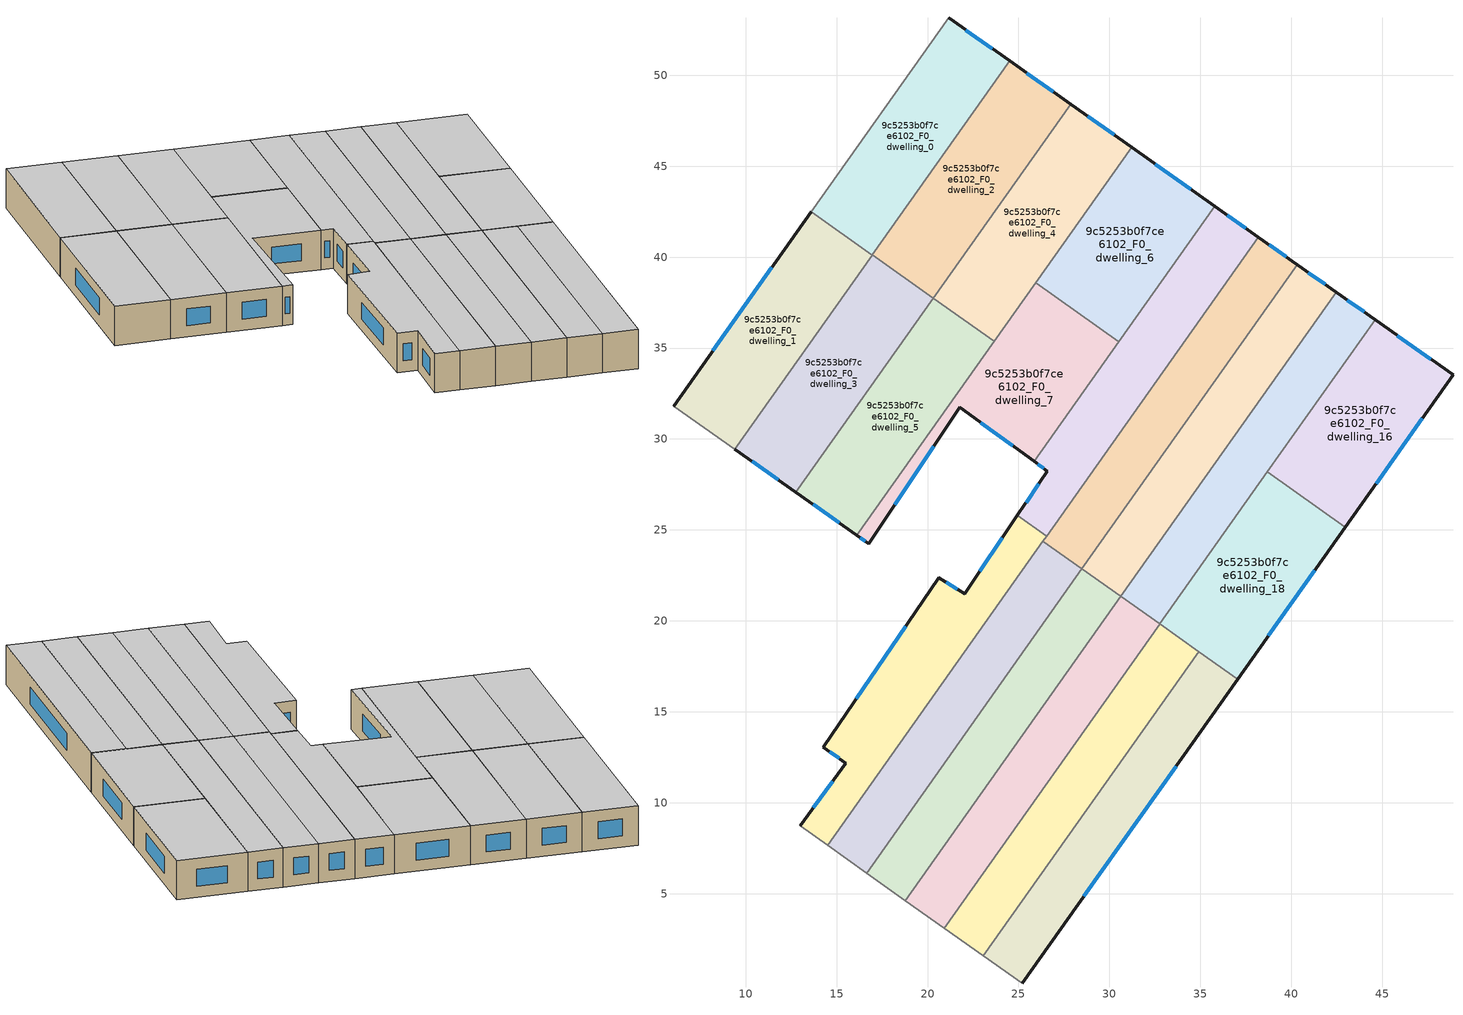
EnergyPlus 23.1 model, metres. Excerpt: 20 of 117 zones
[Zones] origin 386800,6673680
9c5253b0f7ce6102_F0_dwelling_0
 floor ground (EU_floor_Construction): 24.51,50.79 16.95,40.12 13.59,42.49 21.15,53.17 z0
 wall outside (EU_wall_Construction): 24.51,50.79 21.15,53.17 z0:3
 wall to 9c5253b0f7ce6102_F0_dwelling_1 (EU_wall_Construction): 13.59,42.49 16.95,40.12 z0:3
 wall adiabatic (EU_wall_Construction): 21.15,53.17 13.59,42.49 z0:3
 wall to 9c5253b0f7ce6102_F0_dwelling_2 (EU_wall_Construction): 16.95,40.12 24.51,50.79 z0:3
 window (EU_Window_Construction): 23.55,51.47 22.11,52.49 z0.86:2.14
 ceiling to 9c5253b0f7ce6102_F1_dwelling_0 (EU_floor_Construction): 16.95,40.12 24.51,50.79 21.15,53.17 13.59,42.49 z3
9c5253b0f7ce6102_F0_dwelling_1
 floor ground (EU_floor_Construction): 16.95,40.12 9.39,29.44 6.03,31.81 13.59,42.49 z0
 wall outside (EU_wall_Construction): 13.59,42.49 6.03,31.81 z0:3
 wall adiabatic (EU_wall_Construction): 6.03,31.81 9.39,29.44 z0:3
 wall to 9c5253b0f7ce6102_F0_dwelling_3 (EU_wall_Construction): 9.39,29.44 16.95,40.12 z0:3
 window (EU_Window_Construction): 11.43,39.44 8.19,34.86 z0.86:2.14
 ceiling to 9c5253b0f7ce6102_F1_dwelling_1 (EU_floor_Construction): 9.39,29.44 16.95,40.12 13.59,42.49 6.03,31.81 z3
9c5253b0f7ce6102_F0_dwelling_10
 floor ground (EU_floor_Construction): 40.33,39.59 28.49,22.86 26.35,24.38 38.19,41.1 z0
 wall outside (EU_wall_Construction): 40.33,39.59 38.19,41.1 z0:3
 wall to 9c5253b0f7ce6102_F0_dwelling_12 (EU_wall_Construction): 28.49,22.86 40.33,39.59 z0:3
 wall to 9c5253b0f7ce6102_F0_dwelling_11 (EU_wall_Construction): 26.35,24.38 28.49,22.86 z0:3
 wall to 9c5253b0f7ce6102_F0_dwelling_8 (EU_wall_Construction): 38.19,41.1 26.55,24.66 z0:3
 wall to 9c5253b0f7ce6102_F0_dwelling_9 (EU_wall_Construction): 26.55,24.66 26.35,24.38 z0:3
 window (EU_Window_Construction): 39.72,40.02 38.8,40.67 z0.86:2.14
 ceiling to 9c5253b0f7ce6102_F1_dwelling_10 (EU_floor_Construction): 28.49,22.86 40.33,39.59 38.19,41.1 26.35,24.38 z3
9c5253b0f7ce6102_F0_dwelling_11
 floor ground (EU_floor_Construction): 28.49,22.86 16.64,6.13 14.5,7.65 26.35,24.38 z0
 wall to 9c5253b0f7ce6102_F0_dwelling_13 (EU_wall_Construction): 16.64,6.13 28.49,22.86 z0:3
 wall adiabatic (EU_wall_Construction): 14.5,7.65 16.64,6.13 z0:3
 wall to 9c5253b0f7ce6102_F0_dwelling_9 (EU_wall_Construction): 26.35,24.38 14.5,7.65 z0:3
 ceiling to 9c5253b0f7ce6102_F1_dwelling_11 (EU_floor_Construction): 16.64,6.13 28.49,22.86 26.35,24.38 14.5,7.65 z3
9c5253b0f7ce6102_F0_dwelling_12
 floor ground (EU_floor_Construction): 42.47,38.07 30.63,21.34 28.49,22.86 40.33,39.59 z0
 wall outside (EU_wall_Construction): 42.47,38.07 40.33,39.59 z0:3
 wall to 9c5253b0f7ce6102_F0_dwelling_13 (EU_wall_Construction): 28.49,22.86 30.63,21.34 z0:3
 wall to 9c5253b0f7ce6102_F0_dwelling_14 (EU_wall_Construction): 30.63,21.35 42.47,38.07 z0:3
 window (EU_Window_Construction): 41.86,38.5 40.94,39.15 z0.86:2.14
 ceiling to 9c5253b0f7ce6102_F1_dwelling_12 (EU_floor_Construction): 30.63,21.34 42.47,38.07 40.33,39.59 28.49,22.86 z3
9c5253b0f7ce6102_F0_dwelling_13
 floor ground (EU_floor_Construction): 30.63,21.34 18.78,4.62 16.64,6.13 28.49,22.86 z0
 wall adiabatic (EU_wall_Construction): 16.64,6.13 18.78,4.62 z0:3
 wall to 9c5253b0f7ce6102_F0_dwelling_15 (EU_wall_Construction): 18.78,4.62 30.63,21.34 z0:3
 ceiling to 9c5253b0f7ce6102_F1_dwelling_13 (EU_floor_Construction): 18.78,4.62 30.63,21.34 28.49,22.86 16.64,6.13 z3
9c5253b0f7ce6102_F0_dwelling_14
 floor ground (EU_floor_Construction): 44.61,36.55 32.77,19.83 30.63,21.35 42.47,38.07 z0
 wall outside (EU_wall_Construction): 44.61,36.55 42.47,38.07 z0:3
 wall to 9c5253b0f7ce6102_F0_dwelling_16 (EU_wall_Construction): 38.69,28.19 44.61,36.55 z0:3
 wall to 9c5253b0f7ce6102_F0_dwelling_15 (EU_wall_Construction): 30.63,21.35 32.77,19.83 z0:3
 wall to 9c5253b0f7ce6102_F0_dwelling_18 (EU_wall_Construction): 32.77,19.83 38.69,28.19 z0:3
 window (EU_Window_Construction): 44,36.99 43.08,37.64 z0.86:2.14
 ceiling to 9c5253b0f7ce6102_F1_dwelling_14 (EU_floor_Construction): 32.77,19.83 44.61,36.55 42.47,38.07 30.63,21.35 z3
9c5253b0f7ce6102_F0_dwelling_15
 floor ground (EU_floor_Construction): 32.77,19.83 20.92,3.1 18.78,4.62 30.63,21.34 z0
 wall adiabatic (EU_wall_Construction): 18.78,4.62 20.92,3.1 z0:3
 wall to 9c5253b0f7ce6102_F0_dwelling_17 (EU_wall_Construction): 20.92,3.1 32.77,19.83 z0:3
 ceiling to 9c5253b0f7ce6102_F1_dwelling_15 (EU_floor_Construction): 20.92,3.1 32.77,19.83 30.63,21.34 18.78,4.62 z3
9c5253b0f7ce6102_F0_dwelling_16
 floor ground (EU_floor_Construction): 48.89,33.52 42.97,25.16 38.69,28.19 44.61,36.55 z0
 wall outside (EU_wall_Construction): 42.97,25.16 48.89,33.52 44.61,36.55 z0:3
 wall to 9c5253b0f7ce6102_F0_dwelling_18 (EU_wall_Construction): 38.69,28.19 42.97,25.16 z0:3
 window (EU_Window_Construction): 47.67,34.39 45.84,35.69 / 44.66,27.55 47.2,31.13 z0.86:2.14
 ceiling to 9c5253b0f7ce6102_F1_dwelling_16 (EU_floor_Construction): 42.97,25.16 48.89,33.52 44.61,36.55 38.69,28.19 z3
9c5253b0f7ce6102_F0_dwelling_17
 floor ground (EU_floor_Construction): 34.91,18.31 23.07,1.59 20.92,3.1 32.77,19.83 z0
 wall adiabatic (EU_wall_Construction): 20.92,3.1 23.07,1.59 z0:3
 wall to 9c5253b0f7ce6102_F0_dwelling_18 (EU_wall_Construction): 34.91,18.31 32.77,19.83 z0:3
 wall to 9c5253b0f7ce6102_F0_dwelling_19 (EU_wall_Construction): 23.07,1.59 34.91,18.31 z0:3
 ceiling to 9c5253b0f7ce6102_F1_dwelling_17 (EU_floor_Construction): 23.07,1.59 34.91,18.31 32.77,19.83 20.92,3.1 z3
9c5253b0f7ce6102_F0_dwelling_18
 floor ground (EU_floor_Construction): 42.97,25.16 37.05,16.79 32.77,19.83 38.69,28.19 z0
 wall outside (EU_wall_Construction): 37.05,16.79 42.97,25.16 z0:3
 wall to 9c5253b0f7ce6102_F0_dwelling_19 (EU_wall_Construction): 34.91,18.31 37.05,16.79 z0:3
 window (EU_Window_Construction): 38.74,19.18 41.28,22.77 z0.86:2.14
 ceiling to 9c5253b0f7ce6102_F1_dwelling_18 (EU_floor_Construction): 37.05,16.79 42.97,25.16 38.69,28.19 32.77,19.83 z3
9c5253b0f7ce6102_F0_dwelling_19
 floor ground (EU_floor_Construction): 37.05,16.79 25.21,0.07 23.07,1.59 34.91,18.31 z0
 wall outside (EU_wall_Construction): 25.21,0.07 37.05,16.79 z0:3
 wall adiabatic (EU_wall_Construction): 23.07,1.59 25.21,0.07 z0:3
 window (EU_Window_Construction): 28.59,4.85 33.66,12.02 z0.86:2.14
 ceiling to 9c5253b0f7ce6102_F1_dwelling_19 (EU_floor_Construction): 25.21,0.07 37.05,16.79 34.91,18.31 23.07,1.59 z3
9c5253b0f7ce6102_F0_dwelling_2
 floor ground (EU_floor_Construction): 27.86,48.42 20.3,37.74 16.95,40.12 24.51,50.79 z0
 wall outside (EU_wall_Construction): 27.86,48.42 24.51,50.79 z0:3
 wall to 9c5253b0f7ce6102_F0_dwelling_3 (EU_wall_Construction): 16.95,40.12 20.3,37.74 z0:3
 wall to 9c5253b0f7ce6102_F0_dwelling_4 (EU_wall_Construction): 20.31,37.75 27.86,48.42 z0:3
 window (EU_Window_Construction): 26.9,49.09 25.46,50.11 z0.86:2.14
 ceiling to 9c5253b0f7ce6102_F1_dwelling_2 (EU_floor_Construction): 20.3,37.74 27.86,48.42 24.51,50.79 16.95,40.12 z3
9c5253b0f7ce6102_F0_dwelling_3
 floor ground (EU_floor_Construction): 20.3,37.74 12.75,27.08 9.39,29.44 16.95,40.12 z0
 wall outside (EU_wall_Construction): 9.39,29.44 12.75,27.08 z0:3
 wall to 9c5253b0f7ce6102_F0_dwelling_5 (EU_wall_Construction): 12.75,27.08 20.3,37.74 z0:3
 window (EU_Window_Construction): 10.35,28.77 11.79,27.75 z0.86:2.14
 ceiling to 9c5253b0f7ce6102_F1_dwelling_3 (EU_floor_Construction): 12.75,27.08 20.3,37.74 16.95,40.12 9.39,29.44 z3
9c5253b0f7ce6102_F0_dwelling_4
 floor ground (EU_floor_Construction): 31.22,46.04 23.67,35.37 20.31,37.75 27.86,48.42 z0
 wall outside (EU_wall_Construction): 31.22,46.04 27.86,48.42 z0:3
 wall to 9c5253b0f7ce6102_F0_dwelling_5 (EU_wall_Construction): 20.31,37.75 23.67,35.37 z0:3
 wall to 9c5253b0f7ce6102_F0_dwelling_6 (EU_wall_Construction): 25.95,38.59 31.22,46.04 z0:3
 wall to 9c5253b0f7ce6102_F0_dwelling_7 (EU_wall_Construction): 23.67,35.37 25.95,38.59 z0:3
 window (EU_Window_Construction): 30.26,46.72 28.82,47.74 z0.86:2.14
 ceiling to 9c5253b0f7ce6102_F1_dwelling_4 (EU_floor_Construction): 23.67,35.37 31.22,46.04 27.86,48.42 20.31,37.75 z3
9c5253b0f7ce6102_F0_dwelling_5
 floor ground (EU_floor_Construction): 23.67,35.37 16.12,24.71 12.75,27.08 20.31,37.75 z0
 wall outside (EU_wall_Construction): 12.75,27.08 16.12,24.71 z0:3
 wall to 9c5253b0f7ce6102_F0_dwelling_7 (EU_wall_Construction): 16.12,24.71 23.67,35.37 z0:3
 window (EU_Window_Construction): 13.71,26.4 15.16,25.39 z0.86:2.14
 ceiling to 9c5253b0f7ce6102_F1_dwelling_5 (EU_floor_Construction): 16.12,24.71 23.67,35.37 20.31,37.75 12.75,27.08 z3
9c5253b0f7ce6102_F0_dwelling_6
 floor ground (EU_floor_Construction): 35.79,42.8 30.52,35.36 25.95,38.59 31.22,46.04 z0
 wall outside (EU_wall_Construction): 35.79,42.8 31.22,46.04 z0:3
 wall to 9c5253b0f7ce6102_F0_dwelling_7 (EU_wall_Construction): 25.95,38.59 30.52,35.36 z0:3
 wall to 9c5253b0f7ce6102_F0_dwelling_8 (EU_wall_Construction): 30.52,35.36 35.79,42.8 z0:3
 window (EU_Window_Construction): 34.48,43.73 32.53,45.11 z0.86:2.14
 ceiling to 9c5253b0f7ce6102_F1_dwelling_6 (EU_floor_Construction): 30.52,35.36 35.79,42.8 31.22,46.04 25.95,38.59 z3
9c5253b0f7ce6102_F0_dwelling_7
 floor ground (EU_floor_Construction): 30.52,35.36 25.86,28.77 21.77,31.74 16.77,24.25 16.12,24.71 25.95,38.59 z0
 wall outside (EU_wall_Construction): 16.12,24.71 16.77,24.25 21.77,31.74 25.86,28.77 z0:3
 wall to 9c5253b0f7ce6102_F0_dwelling_8 (EU_wall_Construction): 25.86,28.77 30.52,35.36 z0:3
 window (EU_Window_Construction): 22.94,30.89 24.69,29.62 / 18.2,26.39 20.34,29.6 / 16.3,24.58 16.58,24.38 z0.86:2.14
 ceiling to 9c5253b0f7ce6102_F1_dwelling_7 (EU_floor_Construction): 25.86,28.77 30.52,35.36 25.95,38.59 16.12,24.71 16.77,24.25 21.77,31.74 z3
9c5253b0f7ce6102_F0_dwelling_8
 floor ground (EU_floor_Construction): 38.19,41.1 26.55,24.66 24.94,25.8 26.59,28.24 25.86,28.77 35.79,42.8 z0
 wall outside (EU_wall_Construction): 38.19,41.1 35.79,42.8 / 25.86,28.77 26.59,28.24 24.94,25.8 z0:3
 wall to 9c5253b0f7ce6102_F0_dwelling_9 (EU_wall_Construction): 24.94,25.8 26.55,24.66 z0:3
 window (EU_Window_Construction): 37.5,41.59 36.48,42.31 / 26.12,27.54 25.41,26.49 / 26.07,28.62 26.38,28.39 z0.86:2.14
 ceiling to 9c5253b0f7ce6102_F1_dwelling_8 (EU_floor_Construction): 26.55,24.66 38.19,41.1 35.79,42.8 25.86,28.77 26.59,28.24 24.94,25.8 z3
9c5253b0f7ce6102_F0_dwelling_9
 floor ground (EU_floor_Construction): 26.55,24.66 14.5,7.65 12.99,8.72 15.51,12.18 14.27,13.06 20.62,22.37 22.03,21.49 24.94,25.8 z0
 wall outside (EU_wall_Construction): 24.94,25.8 22.03,21.49 20.62,22.37 14.27,13.06 15.51,12.18 12.99,8.72 z0:3
 wall adiabatic (EU_wall_Construction): 12.99,8.72 14.5,7.65 z0:3
 window (EU_Window_Construction): 14.79,11.19 13.71,9.71 / 14.63,12.81 15.15,12.43 / 18.81,19.71 16.09,15.72 / 21.63,21.74 21.03,22.12 / 24.11,24.57 22.86,22.72 z0.86:2.14
 ceiling to 9c5253b0f7ce6102_F1_dwelling_9 (EU_floor_Construction): 15.51,12.18 12.99,8.72 14.5,7.65 26.55,24.66 24.94,25.8 22.03,21.49 20.62,22.37 14.27,13.06 z3
[Building]
EU S2 Campaign: North Axis=0; Terrain=City; Solar Distribution=FullExterior
[Site:Location]
Helsinki-Vantaa.AP: Latitude=60.317; Longitude=24.963; Time Zone=2; Elevation=54.6
[SizingPeriod:WeatherFileDays]
AnnualSizingPeriod: Begin Month=1; Begin Day of Month=1; End Month=12; End Day of Month=31; Day of Week for Start Day=Monday; Use Weather File Daylight Saving Period=No; Use Weather File Rain and Snow Indicators=No
[MATERIAL]
EU_InternalMass_Material: Roughness=MediumRough; Thickness=0.1; Conductivity=1; Density=1800; Specific Heat=900; Thermal Absorptance=0.9; Solar Absorptance=0.7; Visible Absorptance=0.7
[MATERIAL:NOMASS] Roughness=MediumRough; Thermal Absorptance=0.9; Solar Absorptance=0.7; Visible Absorptance=0.7
Name | Thermal Resistance
EU_wall_NoMass | 1.10183
EU_floor_NoMass | 1.70606
[WINDOWMATERIAL:SIMPLEGLAZINGSYSTEM]
EU_Window_SimpleGlazing: UFactor=3.11035; Solar Heat Gain Coefficient=0.8; Visible Transmittance=0.8
[CONSTRUCTION]
EU_wall_Construction: EU_wall_NoMass
EU_floor_Construction: EU_floor_NoMass
EU_Window_Construction: EU_Window_SimpleGlazing
EU_InternalMass_Construction: EU_InternalMass_Material
[ZONE] Type=1; Multiplier=1; Ceiling Height=autocalculate; Floor Area=autocalculate; Part of Total Floor Area=Yes
Name | Volume
9c5253b0f7ce6102_F0_dwelling_0 | 161.287
9c5253b0f7ce6102_F0_dwelling_1 | 161.281
9c5253b0f7ce6102_F0_dwelling_10 | 161.294
9c5253b0f7ce6102_F0_dwelling_11 | 161.298
9c5253b0f7ce6102_F0_dwelling_12 | 161.272
9c5253b0f7ce6102_F0_dwelling_13 | 161.269
9c5253b0f7ce6102_F0_dwelling_14; 9c5253b0f7ce6102_F0_dwelling_15 | 161.276
9c5253b0f7ce6102_F0_dwelling_16 | 161.268
9c5253b0f7ce6102_F0_dwelling_17 | 161.255
9c5253b0f7ce6102_F0_dwelling_18; 9c5253b0f7ce6102_F0_dwelling_3 | 161.277
9c5253b0f7ce6102_F0_dwelling_19 | 161.271
9c5253b0f7ce6102_F0_dwelling_2 | 161.262
9c5253b0f7ce6102_F0_dwelling_4 | 161.291
9c5253b0f7ce6102_F0_dwelling_5 | 161.273
9c5253b0f7ce6102_F0_dwelling_6; 9c5253b0f7ce6102_F0_dwelling_7 | 153.289
9c5253b0f7ce6102_F0_dwelling_8 | 169.257
9c5253b0f7ce6102_F0_dwelling_9 | 169.263
[INTERNALMASS] Construction=EU_InternalMass_Construction
Name | Zone or ZoneList | Surface Area
9c5253b0f7ce6102_F0_dwelling_0_EU_InternalMass | 9c5253b0f7ce6102_F0_dwelling_0 | 53.7631
9c5253b0f7ce6102_F0_dwelling_1_EU_InternalMass | 9c5253b0f7ce6102_F0_dwelling_1 | 53.7604
9c5253b0f7ce6102_F0_dwelling_2_EU_InternalMass | 9c5253b0f7ce6102_F0_dwelling_2 | 53.7537
9c5253b0f7ce6102_F0_dwelling_3_EU_InternalMass | 9c5253b0f7ce6102_F0_dwelling_3 | 53.7598
9c5253b0f7ce6102_F0_dwelling_4_EU_InternalMass | 9c5253b0f7ce6102_F0_dwelling_4 | 53.7642
9c5253b0f7ce6102_F0_dwelling_5_EU_InternalMass | 9c5253b0f7ce6102_F0_dwelling_5 | 53.7585
9c5253b0f7ce6102_F0_dwelling_6_EU_InternalMass | 9c5253b0f7ce6102_F0_dwelling_6 | 51.0958
9c5253b0f7ce6102_F0_dwelling_7_EU_InternalMass | 9c5253b0f7ce6102_F0_dwelling_7 | 51.0944
9c5253b0f7ce6102_F0_dwelling_8_EU_InternalMass | 9c5253b0f7ce6102_F0_dwelling_8 | 56.4194
9c5253b0f7ce6102_F0_dwelling_9_EU_InternalMass | 9c5253b0f7ce6102_F0_dwelling_9 | 56.4208
9c5253b0f7ce6102_F0_dwelling_10_EU_InternalMass | 9c5253b0f7ce6102_F0_dwelling_10 | 53.7647
9c5253b0f7ce6102_F0_dwelling_11_EU_InternalMass | 9c5253b0f7ce6102_F0_dwelling_11 | 53.7662
9c5253b0f7ce6102_F0_dwelling_12_EU_InternalMass | 9c5253b0f7ce6102_F0_dwelling_12 | 53.7564
9c5253b0f7ce6102_F0_dwelling_13_EU_InternalMass | 9c5253b0f7ce6102_F0_dwelling_13 | 53.7571
9c5253b0f7ce6102_F0_dwelling_14_EU_InternalMass | 9c5253b0f7ce6102_F0_dwelling_14 | 53.7582
9c5253b0f7ce6102_F0_dwelling_15_EU_InternalMass | 9c5253b0f7ce6102_F0_dwelling_15 | 53.772
9c5253b0f7ce6102_F0_dwelling_16_EU_InternalMass | 9c5253b0f7ce6102_F0_dwelling_16 | 53.7576
9c5253b0f7ce6102_F0_dwelling_17_EU_InternalMass | 9c5253b0f7ce6102_F0_dwelling_17 | 53.7523
9c5253b0f7ce6102_F0_dwelling_18_EU_InternalMass | 9c5253b0f7ce6102_F0_dwelling_18 | 53.7603
9c5253b0f7ce6102_F0_dwelling_19_EU_InternalMass | 9c5253b0f7ce6102_F0_dwelling_19 | 53.7574
[OTHEREQUIPMENT] Fuel Type=Electricity; Design Level Calculation Method=Watts/Area; Power per Zone Floor Area=1; Fraction Latent=0; Fraction Radiant=0; Fraction Lost=0; Carbon Dioxide Generation Rate=0; EndUse Subcategory=EU_Step8_InternalGains
Name | Zone or ZoneList or Space or SpaceList | Schedule
EU_Step8_InternalGain_9c5253b0f7ce6102_F0_dwelling_0_f000 | 9c5253b0f7ce6102_F0_dwelling_0 | EU_Step8_GainSchedule_9c5253b0f7ce6102_F0_dwelling_0_f000
EU_Step8_InternalGain_9c5253b0f7ce6102_F0_dwelling_1_f000 | 9c5253b0f7ce6102_F0_dwelling_1 | EU_Step8_GainSchedule_9c5253b0f7ce6102_F0_dwelling_1_f000
EU_Step8_InternalGain_9c5253b0f7ce6102_F0_dwelling_2_f000 | 9c5253b0f7ce6102_F0_dwelling_2 | EU_Step8_GainSchedule_9c5253b0f7ce6102_F0_dwelling_2_f000
EU_Step8_InternalGain_9c5253b0f7ce6102_F0_dwelling_3_f000 | 9c5253b0f7ce6102_F0_dwelling_3 | EU_Step8_GainSchedule_9c5253b0f7ce6102_F0_dwelling_3_f000
EU_Step8_InternalGain_9c5253b0f7ce6102_F0_dwelling_4_f000 | 9c5253b0f7ce6102_F0_dwelling_4 | EU_Step8_GainSchedule_9c5253b0f7ce6102_F0_dwelling_4_f000
EU_Step8_InternalGain_9c5253b0f7ce6102_F0_dwelling_5_f000 | 9c5253b0f7ce6102_F0_dwelling_5 | EU_Step8_GainSchedule_9c5253b0f7ce6102_F0_dwelling_5_f000
EU_Step8_InternalGain_9c5253b0f7ce6102_F0_dwelling_6_f000 | 9c5253b0f7ce6102_F0_dwelling_6 | EU_Step8_GainSchedule_9c5253b0f7ce6102_F0_dwelling_6_f000
EU_Step8_InternalGain_9c5253b0f7ce6102_F0_dwelling_7_f000 | 9c5253b0f7ce6102_F0_dwelling_7 | EU_Step8_GainSchedule_9c5253b0f7ce6102_F0_dwelling_7_f000
EU_Step8_InternalGain_9c5253b0f7ce6102_F0_dwelling_8_f000 | 9c5253b0f7ce6102_F0_dwelling_8 | EU_Step8_GainSchedule_9c5253b0f7ce6102_F0_dwelling_8_f000
EU_Step8_InternalGain_9c5253b0f7ce6102_F0_dwelling_9_f000 | 9c5253b0f7ce6102_F0_dwelling_9 | EU_Step8_GainSchedule_9c5253b0f7ce6102_F0_dwelling_9_f000
EU_Step8_InternalGain_9c5253b0f7ce6102_F0_dwelling_10_f000 | 9c5253b0f7ce6102_F0_dwelling_10 | EU_Step8_GainSchedule_9c5253b0f7ce6102_F0_dwelling_10_f000
EU_Step8_InternalGain_9c5253b0f7ce6102_F0_dwelling_11_f000 | 9c5253b0f7ce6102_F0_dwelling_11 | EU_Step8_GainSchedule_9c5253b0f7ce6102_F0_dwelling_11_f000
EU_Step8_InternalGain_9c5253b0f7ce6102_F0_dwelling_12_f000 | 9c5253b0f7ce6102_F0_dwelling_12 | EU_Step8_GainSchedule_9c5253b0f7ce6102_F0_dwelling_12_f000
EU_Step8_InternalGain_9c5253b0f7ce6102_F0_dwelling_13_f000 | 9c5253b0f7ce6102_F0_dwelling_13 | EU_Step8_GainSchedule_9c5253b0f7ce6102_F0_dwelling_13_f000
EU_Step8_InternalGain_9c5253b0f7ce6102_F0_dwelling_14_f000 | 9c5253b0f7ce6102_F0_dwelling_14 | EU_Step8_GainSchedule_9c5253b0f7ce6102_F0_dwelling_14_f000
EU_Step8_InternalGain_9c5253b0f7ce6102_F0_dwelling_15_f000 | 9c5253b0f7ce6102_F0_dwelling_15 | EU_Step8_GainSchedule_9c5253b0f7ce6102_F0_dwelling_15_f000
EU_Step8_InternalGain_9c5253b0f7ce6102_F0_dwelling_16_f000 | 9c5253b0f7ce6102_F0_dwelling_16 | EU_Step8_GainSchedule_9c5253b0f7ce6102_F0_dwelling_16_f000
EU_Step8_InternalGain_9c5253b0f7ce6102_F0_dwelling_17_f000 | 9c5253b0f7ce6102_F0_dwelling_17 | EU_Step8_GainSchedule_9c5253b0f7ce6102_F0_dwelling_17_f000
EU_Step8_InternalGain_9c5253b0f7ce6102_F0_dwelling_18_f000 | 9c5253b0f7ce6102_F0_dwelling_18 | EU_Step8_GainSchedule_9c5253b0f7ce6102_F0_dwelling_18_f000
EU_Step8_InternalGain_9c5253b0f7ce6102_F0_dwelling_19_f000 | 9c5253b0f7ce6102_F0_dwelling_19 | EU_Step8_GainSchedule_9c5253b0f7ce6102_F0_dwelling_19_f000
[ZONEVENTILATION:DESIGNFLOWRATE] Schedule=EU_AlwaysOn; Design Flow Rate Calculation Method=AirChanges/Hour; Air Changes per Hour=0.756316; Ventilation Type=Natural; Fan Pressure Rise=0; Fan Total Efficiency=1; Constant Term Coefficient=1; Temperature Term Coefficient=0; Velocity Term Coefficient=0; Velocity Squared Term Coefficient=0; Minimum Indoor Temperature=-100; Maximum Indoor Temperature=100; Delta Temperature=-100; Minimum Outdoor Temperature=-100; Maximum Outdoor Temperature=100; Maximum Wind Speed=40
Name | Zone or ZoneList or Space or SpaceList
EU_ConstantAir_9c5253b0f7ce6102_F0_dwelling_0 | 9c5253b0f7ce6102_F0_dwelling_0
EU_ConstantAir_9c5253b0f7ce6102_F0_dwelling_1 | 9c5253b0f7ce6102_F0_dwelling_1
EU_ConstantAir_9c5253b0f7ce6102_F0_dwelling_2 | 9c5253b0f7ce6102_F0_dwelling_2
EU_ConstantAir_9c5253b0f7ce6102_F0_dwelling_3 | 9c5253b0f7ce6102_F0_dwelling_3
EU_ConstantAir_9c5253b0f7ce6102_F0_dwelling_4 | 9c5253b0f7ce6102_F0_dwelling_4
EU_ConstantAir_9c5253b0f7ce6102_F0_dwelling_5 | 9c5253b0f7ce6102_F0_dwelling_5
EU_ConstantAir_9c5253b0f7ce6102_F0_dwelling_6 | 9c5253b0f7ce6102_F0_dwelling_6
EU_ConstantAir_9c5253b0f7ce6102_F0_dwelling_7 | 9c5253b0f7ce6102_F0_dwelling_7
EU_ConstantAir_9c5253b0f7ce6102_F0_dwelling_8 | 9c5253b0f7ce6102_F0_dwelling_8
EU_ConstantAir_9c5253b0f7ce6102_F0_dwelling_9 | 9c5253b0f7ce6102_F0_dwelling_9
EU_ConstantAir_9c5253b0f7ce6102_F0_dwelling_10 | 9c5253b0f7ce6102_F0_dwelling_10
EU_ConstantAir_9c5253b0f7ce6102_F0_dwelling_11 | 9c5253b0f7ce6102_F0_dwelling_11
EU_ConstantAir_9c5253b0f7ce6102_F0_dwelling_12 | 9c5253b0f7ce6102_F0_dwelling_12
EU_ConstantAir_9c5253b0f7ce6102_F0_dwelling_13 | 9c5253b0f7ce6102_F0_dwelling_13
EU_ConstantAir_9c5253b0f7ce6102_F0_dwelling_14 | 9c5253b0f7ce6102_F0_dwelling_14
EU_ConstantAir_9c5253b0f7ce6102_F0_dwelling_15 | 9c5253b0f7ce6102_F0_dwelling_15
EU_ConstantAir_9c5253b0f7ce6102_F0_dwelling_16 | 9c5253b0f7ce6102_F0_dwelling_16
EU_ConstantAir_9c5253b0f7ce6102_F0_dwelling_17 | 9c5253b0f7ce6102_F0_dwelling_17
EU_ConstantAir_9c5253b0f7ce6102_F0_dwelling_18 | 9c5253b0f7ce6102_F0_dwelling_18
EU_ConstantAir_9c5253b0f7ce6102_F0_dwelling_19 | 9c5253b0f7ce6102_F0_dwelling_19
[HVACTEMPLATE:THERMOSTAT] Constant Heating Setpoint=20; Constant Cooling Setpoint=50
EU_HeatOnly_9c5253b0f7ce6102_F0_dwelling_0; EU_HeatOnly_9c5253b0f7ce6102_F0_dwelling_1; EU_HeatOnly_9c5253b0f7ce6102_F0_dwelling_2; EU_HeatOnly_9c5253b0f7ce6102_F0_dwelling_3; EU_HeatOnly_9c5253b0f7ce6102_F0_dwelling_4; EU_HeatOnly_9c5253b0f7ce6102_F0_dwelling_5; EU_HeatOnly_9c5253b0f7ce6102_F0_dwelling_6; EU_HeatOnly_9c5253b0f7ce6102_F0_dwelling_7; EU_HeatOnly_9c5253b0f7ce6102_F0_dwelling_8; EU_HeatOnly_9c5253b0f7ce6102_F0_dwelling_9; EU_HeatOnly_9c5253b0f7ce6102_F0_dwelling_10; EU_HeatOnly_9c5253b0f7ce6102_F0_dwelling_11; EU_HeatOnly_9c5253b0f7ce6102_F0_dwelling_12; EU_HeatOnly_9c5253b0f7ce6102_F0_dwelling_13; EU_HeatOnly_9c5253b0f7ce6102_F0_dwelling_14; EU_HeatOnly_9c5253b0f7ce6102_F0_dwelling_15; EU_HeatOnly_9c5253b0f7ce6102_F0_dwelling_16; EU_HeatOnly_9c5253b0f7ce6102_F0_dwelling_17; EU_HeatOnly_9c5253b0f7ce6102_F0_dwelling_18; EU_HeatOnly_9c5253b0f7ce6102_F0_dwelling_19; EU_HeatOnly_9c5253b0f7ce6102_F1_dwelling_0; EU_HeatOnly_9c5253b0f7ce6102_F1_dwelling_1; EU_HeatOnly_9c5253b0f7ce6102_F1_dwelling_2; EU_HeatOnly_9c5253b0f7ce6102_F1_dwelling_3; EU_HeatOnly_9c5253b0f7ce6102_F1_dwelling_4; EU_HeatOnly_9c5253b0f7ce6102_F1_dwelling_5; EU_HeatOnly_9c5253b0f7ce6102_F1_dwelling_6; EU_HeatOnly_9c5253b0f7ce6102_F1_dwelling_7; EU_HeatOnly_9c5253b0f7ce6102_F1_dwelling_8; EU_HeatOnly_9c5253b0f7ce6102_F1_dwelling_9; EU_HeatOnly_9c5253b0f7ce6102_F1_dwelling_10; EU_HeatOnly_9c5253b0f7ce6102_F1_dwelling_11; EU_HeatOnly_9c5253b0f7ce6102_F1_dwelling_12; EU_HeatOnly_9c5253b0f7ce6102_F1_dwelling_13; EU_HeatOnly_9c5253b0f7ce6102_F1_dwelling_14; EU_HeatOnly_9c5253b0f7ce6102_F1_dwelling_15; EU_HeatOnly_9c5253b0f7ce6102_F1_dwelling_16; EU_HeatOnly_9c5253b0f7ce6102_F1_dwelling_17; EU_HeatOnly_9c5253b0f7ce6102_F1_dwelling_18; EU_HeatOnly_9c5253b0f7ce6102_F1_dwelling_19; EU_HeatOnly_9c5253b0f7ce6102_F2_dwelling_0; EU_HeatOnly_9c5253b0f7ce6102_F2_dwelling_1; EU_HeatOnly_9c5253b0f7ce6102_F2_dwelling_2; EU_HeatOnly_9c5253b0f7ce6102_F2_dwelling_3; EU_HeatOnly_9c5253b0f7ce6102_F2_dwelling_4; EU_HeatOnly_9c5253b0f7ce6102_F2_dwelling_5; EU_HeatOnly_9c5253b0f7ce6102_F2_dwelling_6; EU_HeatOnly_9c5253b0f7ce6102_F2_dwelling_7; EU_HeatOnly_9c5253b0f7ce6102_F2_dwelling_8; EU_HeatOnly_9c5253b0f7ce6102_F2_dwelling_9; EU_HeatOnly_9c5253b0f7ce6102_F2_dwelling_10; EU_HeatOnly_9c5253b0f7ce6102_F2_dwelling_11; EU_HeatOnly_9c5253b0f7ce6102_F2_dwelling_12; EU_HeatOnly_9c5253b0f7ce6102_F2_dwelling_13; EU_HeatOnly_9c5253b0f7ce6102_F2_dwelling_14; EU_HeatOnly_9c5253b0f7ce6102_F2_dwelling_15; EU_HeatOnly_9c5253b0f7ce6102_F2_dwelling_16; EU_HeatOnly_9c5253b0f7ce6102_F2_dwelling_17; EU_HeatOnly_9c5253b0f7ce6102_F2_dwelling_18; EU_HeatOnly_9c5253b0f7ce6102_F2_dwelling_19; EU_HeatOnly_9c5253b0f7ce6102_F3_dwelling_0; EU_HeatOnly_9c5253b0f7ce6102_F3_dwelling_1; EU_HeatOnly_9c5253b0f7ce6102_F3_dwelling_2; EU_HeatOnly_9c5253b0f7ce6102_F3_dwelling_3; EU_HeatOnly_9c5253b0f7ce6102_F3_dwelling_4; EU_HeatOnly_9c5253b0f7ce6102_F3_dwelling_5; EU_HeatOnly_9c5253b0f7ce6102_F3_dwelling_6; EU_HeatOnly_9c5253b0f7ce6102_F3_dwelling_7; EU_HeatOnly_9c5253b0f7ce6102_F3_dwelling_8; EU_HeatOnly_9c5253b0f7ce6102_F3_dwelling_9; EU_HeatOnly_9c5253b0f7ce6102_F3_dwelling_10; EU_HeatOnly_9c5253b0f7ce6102_F3_dwelling_11; EU_HeatOnly_9c5253b0f7ce6102_F3_dwelling_12; EU_HeatOnly_9c5253b0f7ce6102_F3_dwelling_13; EU_HeatOnly_9c5253b0f7ce6102_F3_dwelling_14; EU_HeatOnly_9c5253b0f7ce6102_F3_dwelling_15; EU_HeatOnly_9c5253b0f7ce6102_F3_dwelling_16; EU_HeatOnly_9c5253b0f7ce6102_F3_dwelling_17; EU_HeatOnly_9c5253b0f7ce6102_F3_dwelling_18; EU_HeatOnly_9c5253b0f7ce6102_F4_dwelling_0; EU_HeatOnly_9c5253b0f7ce6102_F4_dwelling_1; EU_HeatOnly_9c5253b0f7ce6102_F4_dwelling_2; EU_HeatOnly_9c5253b0f7ce6102_F4_dwelling_3; EU_HeatOnly_9c5253b0f7ce6102_F4_dwelling_4; EU_HeatOnly_9c5253b0f7ce6102_F4_dwelling_5; EU_HeatOnly_9c5253b0f7ce6102_F4_dwelling_6; EU_HeatOnly_9c5253b0f7ce6102_F4_dwelling_7; EU_HeatOnly_9c5253b0f7ce6102_F4_dwelling_8; EU_HeatOnly_9c5253b0f7ce6102_F4_dwelling_9; EU_HeatOnly_9c5253b0f7ce6102_F4_dwelling_10; EU_HeatOnly_9c5253b0f7ce6102_F4_dwelling_11; EU_HeatOnly_9c5253b0f7ce6102_F4_dwelling_12; EU_HeatOnly_9c5253b0f7ce6102_F4_dwelling_13; EU_HeatOnly_9c5253b0f7ce6102_F4_dwelling_14; EU_HeatOnly_9c5253b0f7ce6102_F4_dwelling_15; EU_HeatOnly_9c5253b0f7ce6102_F4_dwelling_16; EU_HeatOnly_9c5253b0f7ce6102_F4_dwelling_17; EU_HeatOnly_9c5253b0f7ce6102_F4_dwelling_18; EU_HeatOnly_9c5253b0f7ce6102_F5_dwelling_0; EU_HeatOnly_9c5253b0f7ce6102_F5_dwelling_1; EU_HeatOnly_9c5253b0f7ce6102_F5_dwelling_2; EU_HeatOnly_9c5253b0f7ce6102_F5_dwelling_3; EU_HeatOnly_9c5253b0f7ce6102_F5_dwelling_4; EU_HeatOnly_9c5253b0f7ce6102_F5_dwelling_5; EU_HeatOnly_9c5253b0f7ce6102_F5_dwelling_6; EU_HeatOnly_9c5253b0f7ce6102_F5_dwelling_7; EU_HeatOnly_9c5253b0f7ce6102_F5_dwelling_8; EU_HeatOnly_9c5253b0f7ce6102_F5_dwelling_9; EU_HeatOnly_9c5253b0f7ce6102_F5_dwelling_10; EU_HeatOnly_9c5253b0f7ce6102_F5_dwelling_11; EU_HeatOnly_9c5253b0f7ce6102_F5_dwelling_12; EU_HeatOnly_9c5253b0f7ce6102_F5_dwelling_13; EU_HeatOnly_9c5253b0f7ce6102_F5_dwelling_14; EU_HeatOnly_9c5253b0f7ce6102_F5_dwelling_15; EU_HeatOnly_9c5253b0f7ce6102_F5_dwelling_16; EU_HeatOnly_9c5253b0f7ce6102_F5_dwelling_17; EU_HeatOnly_9c5253b0f7ce6102_F5_dwelling_18
[HVACTEMPLATE:ZONE:IDEALLOADSAIRSYSTEM] System Availability Schedule=EU_AlwaysOn; Maximum Heating Supply Air Temperature=50; Minimum Cooling Supply Air Temperature=13; Maximum Heating Supply Air Humidity Ratio=0.0156; Minimum Cooling Supply Air Humidity Ratio=0.0077; Heating Limit=NoLimit; Cooling Limit=NoLimit; Heating Availability Schedule=EU_AlwaysOn; Cooling Availability Schedule=EU_CoolingOff; Dehumidification Control Type=ConstantSensibleHeatRatio; Cooling Sensible Heat Ratio=0.7; Dehumidification Setpoint=60; Humidification Control Type=None; Humidification Setpoint=30; Outdoor Air Method=None; Outdoor Air Flow Rate per Person=0.00944; Outdoor Air Flow Rate per Zone Floor Area=0; Outdoor Air Flow Rate per Zone=0; Demand Controlled Ventilation Type=None; Outdoor Air Economizer Type=NoEconomizer; Heat Recovery Type=None; Sensible Heat Recovery Effectiveness=0.7; Latent Heat Recovery Effectiveness=0.65
Name | Template Thermostat
9c5253b0f7ce6102_F0_dwelling_0 | EU_HeatOnly_9c5253b0f7ce6102_F0_dwelling_0
9c5253b0f7ce6102_F0_dwelling_1 | EU_HeatOnly_9c5253b0f7ce6102_F0_dwelling_1
9c5253b0f7ce6102_F0_dwelling_2 | EU_HeatOnly_9c5253b0f7ce6102_F0_dwelling_2
9c5253b0f7ce6102_F0_dwelling_3 | EU_HeatOnly_9c5253b0f7ce6102_F0_dwelling_3
9c5253b0f7ce6102_F0_dwelling_4 | EU_HeatOnly_9c5253b0f7ce6102_F0_dwelling_4
9c5253b0f7ce6102_F0_dwelling_5 | EU_HeatOnly_9c5253b0f7ce6102_F0_dwelling_5
9c5253b0f7ce6102_F0_dwelling_6 | EU_HeatOnly_9c5253b0f7ce6102_F0_dwelling_6
9c5253b0f7ce6102_F0_dwelling_7 | EU_HeatOnly_9c5253b0f7ce6102_F0_dwelling_7
9c5253b0f7ce6102_F0_dwelling_8 | EU_HeatOnly_9c5253b0f7ce6102_F0_dwelling_8
9c5253b0f7ce6102_F0_dwelling_9 | EU_HeatOnly_9c5253b0f7ce6102_F0_dwelling_9
9c5253b0f7ce6102_F0_dwelling_10 | EU_HeatOnly_9c5253b0f7ce6102_F0_dwelling_10
9c5253b0f7ce6102_F0_dwelling_11 | EU_HeatOnly_9c5253b0f7ce6102_F0_dwelling_11
9c5253b0f7ce6102_F0_dwelling_12 | EU_HeatOnly_9c5253b0f7ce6102_F0_dwelling_12
9c5253b0f7ce6102_F0_dwelling_13 | EU_HeatOnly_9c5253b0f7ce6102_F0_dwelling_13
9c5253b0f7ce6102_F0_dwelling_14 | EU_HeatOnly_9c5253b0f7ce6102_F0_dwelling_14
9c5253b0f7ce6102_F0_dwelling_15 | EU_HeatOnly_9c5253b0f7ce6102_F0_dwelling_15
9c5253b0f7ce6102_F0_dwelling_16 | EU_HeatOnly_9c5253b0f7ce6102_F0_dwelling_16
9c5253b0f7ce6102_F0_dwelling_17 | EU_HeatOnly_9c5253b0f7ce6102_F0_dwelling_17
9c5253b0f7ce6102_F0_dwelling_18 | EU_HeatOnly_9c5253b0f7ce6102_F0_dwelling_18
9c5253b0f7ce6102_F0_dwelling_19 | EU_HeatOnly_9c5253b0f7ce6102_F0_dwelling_19
[SIZING:ZONE] Zone Cooling Design Supply Air Temperature Input Method=SupplyAirTemperature; Zone Cooling Design Supply Air Temperature=13; Zone Heating Design Supply Air Temperature Input Method=SupplyAirTemperature; Zone Heating Design Supply Air Temperature=50; Zone Cooling Design Supply Air Humidity Ratio=0.008; Zone Heating Design Supply Air Humidity Ratio=0.008; Cooling Design Air Flow Method=DesignDay; Cooling Design Air Flow Rate=0; Cooling Minimum Air Flow per Zone Floor Area=0.000762; Cooling Minimum Air Flow=0; Cooling Minimum Air Flow Fraction=0.2; Heating Design Air Flow Method=DesignDay; Heating Design Air Flow Rate=0; Heating Maximum Air Flow per Zone Floor Area=0.002032; Heating Maximum Air Flow=0.141576; Heating Maximum Air Flow Fraction=0.3; Account for Dedicated Outdoor Air System=No; Dedicated Outdoor Air System Control Strategy=NeutralSupplyAir; Dedicated Outdoor Air Low Setpoint Temperature for Design=autosize; Dedicated Outdoor Air High Setpoint Temperature for Design=autosize; Zone Load Sizing Method=Sensible Load Only No Latent Load; Zone Latent Cooling Design Supply Air Humidity Ratio Input Method=HumidityRatioDifference; Zone Cooling Design Supply Air Humidity Ratio Difference=0.005; Zone Latent Heating Design Supply Air Humidity Ratio Input Method=HumidityRatioDifference; Zone Humidification Design Supply Air Humidity Ratio Difference=0.005
9c5253b0f7ce6102_F0_dwelling_0; 9c5253b0f7ce6102_F0_dwelling_1; 9c5253b0f7ce6102_F0_dwelling_2; 9c5253b0f7ce6102_F0_dwelling_3; 9c5253b0f7ce6102_F0_dwelling_4; 9c5253b0f7ce6102_F0_dwelling_5; 9c5253b0f7ce6102_F0_dwelling_6; 9c5253b0f7ce6102_F0_dwelling_7; 9c5253b0f7ce6102_F0_dwelling_8; 9c5253b0f7ce6102_F0_dwelling_9; 9c5253b0f7ce6102_F0_dwelling_10; 9c5253b0f7ce6102_F0_dwelling_11; 9c5253b0f7ce6102_F0_dwelling_12; 9c5253b0f7ce6102_F0_dwelling_13; 9c5253b0f7ce6102_F0_dwelling_14; 9c5253b0f7ce6102_F0_dwelling_15; 9c5253b0f7ce6102_F0_dwelling_16; 9c5253b0f7ce6102_F0_dwelling_17; 9c5253b0f7ce6102_F0_dwelling_18; 9c5253b0f7ce6102_F0_dwelling_19
[SCHEDULE:CONSTANT]
Name | Hourly Value
EU_AlwaysOn | 1
EU_CoolingOff | 0
[SCHEDULE:FILE] Column Number=1; Rows to Skip at Top=0; Number of Hours of Data=8760; Column Separator=Comma; Interpolate to Timestep=No; Minutes per Item=60; Adjust Schedule for Daylight Savings=Yes
Name | File
EU_Step8_GainSchedule_9c5253b0f7ce6102_F0_dwelling_0_f000 | ../../schedules/9c5253b0f7ce6102/9c5253b0f7ce6102_F0_dwelling_0_f000_gain.csv
EU_Step8_GainSchedule_9c5253b0f7ce6102_F0_dwelling_1_f000 | ../../schedules/9c5253b0f7ce6102/9c5253b0f7ce6102_F0_dwelling_1_f000_gain.csv
EU_Step8_GainSchedule_9c5253b0f7ce6102_F0_dwelling_2_f000 | ../../schedules/9c5253b0f7ce6102/9c5253b0f7ce6102_F0_dwelling_2_f000_gain.csv
EU_Step8_GainSchedule_9c5253b0f7ce6102_F0_dwelling_3_f000 | ../../schedules/9c5253b0f7ce6102/9c5253b0f7ce6102_F0_dwelling_3_f000_gain.csv
EU_Step8_GainSchedule_9c5253b0f7ce6102_F0_dwelling_4_f000 | ../../schedules/9c5253b0f7ce6102/9c5253b0f7ce6102_F0_dwelling_4_f000_gain.csv
EU_Step8_GainSchedule_9c5253b0f7ce6102_F0_dwelling_5_f000 | ../../schedules/9c5253b0f7ce6102/9c5253b0f7ce6102_F0_dwelling_5_f000_gain.csv
EU_Step8_GainSchedule_9c5253b0f7ce6102_F0_dwelling_6_f000 | ../../schedules/9c5253b0f7ce6102/9c5253b0f7ce6102_F0_dwelling_6_f000_gain.csv
EU_Step8_GainSchedule_9c5253b0f7ce6102_F0_dwelling_7_f000 | ../../schedules/9c5253b0f7ce6102/9c5253b0f7ce6102_F0_dwelling_7_f000_gain.csv
EU_Step8_GainSchedule_9c5253b0f7ce6102_F0_dwelling_8_f000 | ../../schedules/9c5253b0f7ce6102/9c5253b0f7ce6102_F0_dwelling_8_f000_gain.csv
EU_Step8_GainSchedule_9c5253b0f7ce6102_F0_dwelling_9_f000 | ../../schedules/9c5253b0f7ce6102/9c5253b0f7ce6102_F0_dwelling_9_f000_gain.csv
EU_Step8_GainSchedule_9c5253b0f7ce6102_F0_dwelling_10_f000 | ../../schedules/9c5253b0f7ce6102/9c5253b0f7ce6102_F0_dwelling_10_f000_gain.csv
EU_Step8_GainSchedule_9c5253b0f7ce6102_F0_dwelling_11_f000 | ../../schedules/9c5253b0f7ce6102/9c5253b0f7ce6102_F0_dwelling_11_f000_gain.csv
EU_Step8_GainSchedule_9c5253b0f7ce6102_F0_dwelling_12_f000 | ../../schedules/9c5253b0f7ce6102/9c5253b0f7ce6102_F0_dwelling_12_f000_gain.csv
EU_Step8_GainSchedule_9c5253b0f7ce6102_F0_dwelling_13_f000 | ../../schedules/9c5253b0f7ce6102/9c5253b0f7ce6102_F0_dwelling_13_f000_gain.csv
EU_Step8_GainSchedule_9c5253b0f7ce6102_F0_dwelling_14_f000 | ../../schedules/9c5253b0f7ce6102/9c5253b0f7ce6102_F0_dwelling_14_f000_gain.csv
EU_Step8_GainSchedule_9c5253b0f7ce6102_F0_dwelling_15_f000 | ../../schedules/9c5253b0f7ce6102/9c5253b0f7ce6102_F0_dwelling_15_f000_gain.csv
EU_Step8_GainSchedule_9c5253b0f7ce6102_F0_dwelling_16_f000 | ../../schedules/9c5253b0f7ce6102/9c5253b0f7ce6102_F0_dwelling_16_f000_gain.csv
EU_Step8_GainSchedule_9c5253b0f7ce6102_F0_dwelling_17_f000 | ../../schedules/9c5253b0f7ce6102/9c5253b0f7ce6102_F0_dwelling_17_f000_gain.csv
EU_Step8_GainSchedule_9c5253b0f7ce6102_F0_dwelling_18_f000 | ../../schedules/9c5253b0f7ce6102/9c5253b0f7ce6102_F0_dwelling_18_f000_gain.csv
EU_Step8_GainSchedule_9c5253b0f7ce6102_F0_dwelling_19_f000 | ../../schedules/9c5253b0f7ce6102/9c5253b0f7ce6102_F0_dwelling_19_f000_gain.csv
